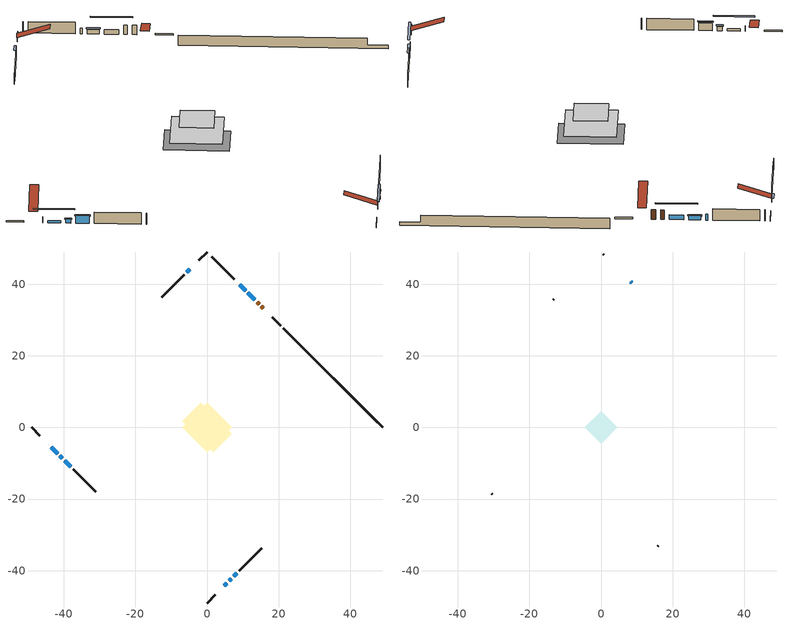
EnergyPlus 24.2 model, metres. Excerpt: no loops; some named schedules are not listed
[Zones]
conditioned space
 floor adiabatic (AdiabaticFloorConstruction): -6.94,0 0,6.94 6.94,0 0,-6.94 z1.4
 floor foundation (Slab1 construction): -6.95,1.78 -1.78,6.95 6.95,-1.78 1.78,-6.95 z-0.83
 wall outside (RimJoist1 construction): 0,-49.05 2.36,-46.69 / -49.05,0 -46.69,-2.36 / 0,49.05 -2.36,46.69 / 20.59,28.46 18.23,30.82 z1.4:1.7
 wall outside (AdiabaticWallConstruction 1): 15.76,33.3 15.19,33.86 / 14.54,34.52 14.06,35 z1.4:3.43
 wall outside (AdiabaticWallConstruction): -44.22,-4.84 -44.2,-4.85 z1.4:2.62; 13.4,35.65 11.46,37.59 z1.4:2.37; 4.84,-44.22 5.56,-43.5 z1.4:2.01; -43.55,-5.51 -41.78,-7.27 z1.4:1.86; 10.8,38.25 9.22,39.83 z1.4:2.29; -4.84,44.22 -5.68,43.37 z1.4:2.26; 6.21,-42.84 6.82,-42.23 z1.4:2.32; 7.48,-41.57 8.34,-40.71 z1.4:2.47; -41.13,-7.92 -40.48,-8.57 z1.4:2.24; -39.83,-9.23 -38.05,-11.01 z1.4:3.03
 wall outside (Wall1 construction): 9,-40.06 15.24,-33.81 / -37.39,-11.66 -31.15,-17.91 / -6.34,42.71 -12.58,36.47 / 7.63,41.42 1.39,47.67 z1.4:3.84
 wall foundation (FoundationWall1 construction): 21.25,27.8,-0.83 21.25,27.8,1.4 46.27,2.78,1.4 46.27,2.78,-0.07 49.05,0,-0.07 49.05,0,-0.83
 window (WindowConstruction 6): -44.22,-4.84 -44.2,-4.85 z1.4:2.62
 window (WindowConstruction 7): 13.4,35.65 11.46,37.59 z1.4:2.37
 window (WindowConstruction 8): 4.84,-44.22 5.55,-43.5 z1.4:2.01
 window (WindowConstruction 9): -43.55,-5.51 -41.79,-7.27 z1.4:1.86
 window (WindowConstruction): 10.8,38.25 9.22,39.83 z1.4:2.29
 window (WindowConstruction 1): -4.84,44.22 -5.68,43.37 z1.4:2.26
 window (WindowConstruction 2): 6.21,-42.84 6.82,-42.23 z1.4:2.31
 window (WindowConstruction 3): 7.48,-41.57 8.34,-40.71 z1.4:2.47
 window (WindowConstruction 4): -41.13,-7.92 -40.48,-8.57 z1.4:2.24
 window (WindowConstruction 5): -39.82,-9.23 -38.05,-11.01 z1.4:3.02
 door (Door): 15.76,33.3 15.19,33.86 z1.4:3.43
 door (Door 1): 14.53,34.52 14.06,35 z1.4:3.43
 ceiling adiabatic (AdiabaticFloorConstruction): 0,-6.94 6.94,0 0,6.94 -6.94,0 z1.4
attic - vented
 floor to conditioned space (Floor1 construction Reversed): -4.51,0 0,4.51 4.51,0 0,-4.51 z3.84
 wall outside (AdiabaticWallConstruction): 8.56,40.49 8.29,40.77 z1.4:2.62
 wall outside (Wall2 construction): 15.9,-33.15 15.97,-33.08 / -30.49,-18.56 -30.42,-18.64 / -13.24,35.81 -13.31,35.74 / 0.73,48.32 0.66,48.4 z1.4:3.84
 window (WindowConstruction 10): 8.56,40.49 8.29,40.76 z1.4:2.62
 roof outside (Roof1 construction): 4.18,-44.87,3.84 -0.21,-40.48,5.91 -1.37,-41.64,5.91 3.02,-46.03,3.84; -44.87,-4.18,3.84 -40.48,0.21,5.91 -41.64,1.37,5.91 -46.03,-3.02,3.84; -4.18,44.87,3.84 0.21,40.48,5.91 1.37,41.64,5.91 -3.02,46.03,3.84; 16.41,32.64,3.84 12.02,28.25,5.91 13.18,27.09,5.91 17.57,31.48,3.84
shading: 9.59,39.46 15.27,33.79 15.56,34.08 9.88,39.75 z5.01; 7.42,-41.63 2.97,-46.08 3.26,-46.37 7.71,-41.92 z4.65; -39.92,-9.13 -45.41,-3.64 -45.7,-3.93 -40.21,-9.42 z4.5; 9.08,39.97 10.94,38.11 11.24,38.4 9.37,40.27 z2.49; -5.82,43.23 -4.69,44.36 -4.99,44.65 -6.11,43.52 z2.46; 6.96,-42.09 6.07,-42.98 6.36,-43.27 7.25,-42.38 z2.52; 8.48,-40.57 7.34,-41.72 7.63,-42.01 8.77,-40.86 z2.67; -40.34,-8.71 -41.27,-7.78 -41.56,-8.07 -40.63,-9 z2.44; -37.9,-11.15 -39.97,-9.09 -40.26,-9.38 -38.2,-11.44 z3.23
[Building]
Building 1: Terrain=Suburbs
[Site:Location]
Erieau AUT_ON: Latitude {deg}=42.25; Longitude {deg}=-81.9; Time Zone {hr}=-5; Elevation {m}=178; Keep Site Location Information=Yes
[Site:GroundTemperature:Shallow]
5.2292, 3.30147, 3.1471, 4.0619, 7.73432, 11.3896, 14.5586, 16.5661, 16.7366, 15.1039, 12.0157, 8.47254
[Site:WaterMainsTemperature]
Calculation Method=Schedule; Temperature Schedule=mains temperature schedule
[Material] Roughness=Rough; Thermal Absorptance=0.9
Name | Thickness {m} | Conductivity {W/m-K} | Density {kg/m3} | Specific Heat {J/kg-K} | Solar Absorptance | Visible Absorptance
asphalt or fiberglass shingles | 0.00635 | 0.162714 | 1121.4 | 1465.45 | 0.4 | 0.4
ceiling loosefill ins | 0.254 | 0.0480833 | 16.02 | 1046.75 | 0.7 | 0.7
ceiling stud and cavity | 0.1397 | 0.228636 | 65.682 | 1177.47 | 0.7 | 0.7
concrete 4.0 in. | 0.1016 | 1.803125 | 2242.8 | 837.4 | 0.7 | 0.7
concrete 8.0 in. | 0.2032 | 1.803125 | 2242.8 | 837.4 | 0.7 | 0.7
door material | 0.04445 | 0.327969 | 512.64 | 1214.23 | 0.7 | 0.7
exterior vertical ins | 0.0117093 | 0.029427 | 32.04 | 1214.23 | 0.7 | 0.7
floor covering | 0.0127 | 0.0433444 | 54.468 | 1339.84 | 0.6 | 0.6
floor rigid ins; wall rigid ins | 0.512978 | 0.029427 | 32.04 | 1214.23 | 0.7 | 0.7
floor stud and cavity | 0.1397 | 1.75129 | 37.0049 | 1207.88 | 0.7 | 0.7
furniture material conditioned space 1 | 0.1524 | 0.115458 | 640.8 | 1214.23 | 0.6 | 0.6
gypsum board | 0.0127 | 0.160291 | 801 | 837.4 | 0.6 | 0.6
gypsum board 1 | 0.0127 | 0.160291 | 801 | 837.4 | 0.7 | 0.7
osb sheathing 0.5 in. | 0.0127 | 0.115458 | 512.64 | 1214.23 | 0.7 | 0.7
osb sheathing 0.75 in. | 0.01905 | 0.115458 | 512.64 | 1214.23 | 0.7 | 0.7
osb sheathing 2.0 in. | 0.0508 | 0.115458 | 512.64 | 1214.23 | 0.7 | 0.7
rim joist rigid ins | 0.051816 | 0.029427 | 32.04 | 1214.23 | 0.7 | 0.7
rim joist stud and cavity | 0.0508 | 0.0344445 | 125.044 | 1163.47 | 0.6 | 0.6
wall stud and cavity | 0.1397 | 0.0803833 | 139.0536 | 1170.24 | 0.7 | 0.7
wall stud and cavity 1 | 0.0889 | 6.1454 | 50.32683 | 1063.81 | 0.6 | 0.6
wall stud and cavity 2 | 0.0889 | 0.380278 | 52.3479 | 1209.89 | 0.7 | 0.7
wall stud and cavity 3 | 0.0889 | 0.391764 | 83.0341 | 1211.67 | 0.7 | 0.7
wood siding | 0.0254 | 0.102417 | 544.68 | 1172.36 | 0.4 | 0.4
wood siding 1 | 0.00254 | 0.102417 | 544.68 | 1172.36 | 0.4 | 0.4
wood siding 2; wood siding 3; wood siding 4 | 0.0254 | 0.102417 | 544.68 | 1172.36 | 0.7 | 0.7
[WindowMaterial:SimpleGlazingSystem]
Name | U-Factor {W/m2-K} | Solar Heat Gain Coefficient
WindowMaterial | 2.398955 | 0.49
WindowMaterial 1 | 2.364887 | 0.53
WindowMaterial 10 | 2.72771 | 0.55
WindowMaterial 2 | 2.37965 | 0.51
WindowMaterial 3 | 2.350692 | 0.55
WindowMaterial 4 | 2.28994 | 0.47
WindowMaterial 5 | 2.11676 | 0.62
WindowMaterial 6 | 2.54829 | 0.19
WindowMaterial 7 | 2.29051 | 0.62
WindowMaterial 8 | 2.43189 | 0.44
WindowMaterial 9 | 2.29164 | 0.46
[Construction]
AdiabaticFloorConstruction: floor stud and cavity, floor rigid ins, osb sheathing 0.75 in., floor covering
AdiabaticWallConstruction: wood siding 3, wall rigid ins, wall stud and cavity 2, gypsum board
AdiabaticWallConstruction 1: wood siding 4, wall rigid ins, wall stud and cavity 2, gypsum board
Door; Door 1: door material
Floor1 construction Reversed: gypsum board, ceiling stud and cavity, ceiling loosefill ins
FoundationWall1 construction: concrete 8.0 in., gypsum board 1
furniture construction conditioned space 1: furniture material conditioned space 1
PartitionWallConstruction: gypsum board, wall stud and cavity 3, gypsum board
RimJoist1 construction: wood siding 2, rim joist rigid ins, osb sheathing 2.0 in., rim joist stud and cavity
Roof1 construction: asphalt or fiberglass shingles
Slab1 construction: concrete 4.0 in.
Wall1 construction: wood siding, osb sheathing 0.5 in., wall stud and cavity, gypsum board
Wall2 construction: wood siding 1, wall stud and cavity 1
WindowConstruction: WindowMaterial
WindowConstruction 1: WindowMaterial 1
WindowConstruction 10: WindowMaterial 10
WindowConstruction 2: WindowMaterial 2
WindowConstruction 3: WindowMaterial 3
WindowConstruction 4: WindowMaterial 4
WindowConstruction 5: WindowMaterial 5
WindowConstruction 6: WindowMaterial 6
WindowConstruction 7: WindowMaterial 7
WindowConstruction 8: WindowMaterial 8
WindowConstruction 9: WindowMaterial 9
[Zone] Multiplier=1; Part of Total Floor Area=Yes
Name | Volume {m3}
attic - vented | 13.6798
conditioned space | 452.7
[Space]
Name | Zone | Volume {m3}
attic - vented 1 | attic - vented | 13.6798
conditioned space 1 | conditioned space | 452.7
[ZoneInfiltration:EffectiveLeakageArea]
infil attic - vented 1: Zone or Space=attic - vented 1; Schedule=Always On Discrete; Effective Air Leakage Area {cm2}=1953.12; Stack Coefficient=0.000313685; Wind Coefficient=1.19665e-05
[ZoneMixing]
whole house fan mix: Zone or Space=attic - vented; Schedule=Always On Continuous; Design Flow Rate Calculation Method=Flow/Zone; Design Flow Rate {m3/s}=0; Source Zone or Space=conditioned space
[SurfaceProperty:ExposedFoundationPerimeter]
Slab1: Exposed Perimeter Calculation Method=TotalExposedPerimeter; Total Exposed Perimeter {m}=39.319
[InternalMass] Zone or ZoneList=conditioned space; Space or SpaceList=conditioned space 1
Name | Construction | Surface Area {m2}
furniture mass conditioned space 1 | furniture construction conditioned space 1 | 74.68
partition wall mass | PartitionWallConstruction | 186.7
[Lights]
interior lighting: Zone or ZoneList or Space or SpaceList=conditioned space 1; Schedule=interior lighting schedule; Design Level Calculation Method=LightingLevel; Lighting Level {W}=343.2; Return Air Fraction=0; Fraction Radiant=0.6; Fraction Visible=0.2; Fraction Replaceable=1
[People]
occupants: Zone or ZoneList or Space or SpaceList=conditioned space 1; Number of People Schedule=occupants schedule; Number of People Calculation Method=People; Number of People=3; Fraction Radiant=0.314171; Sensible Heat Fraction=0.56303; Activity Level Schedule=occupants activity schedule; Carbon Dioxide Generation Rate {m3/s-W}=0; Enable ASHRAE 55 Comfort Warnings=No; Mean Radiant Temperature Calculation Type=EnclosureAveraged
[ElectricEquipment] Zone or ZoneList or Space or SpaceList=conditioned space 1; Design Level Calculation Method=EquipmentLevel
Name | Schedule | Design Level {W} | Fraction Latent | Fraction Radiant | Fraction Lost
clothes dryer | clothes dryer schedule | 140.772 | 0.015 | 0.081 | 0.85
clothes washer | clothes washer schedule | 32.1985 | 0.03 | 0.162 | 0.7
cooking range | cooking range schedule | 215.147 | 0.08 | 0.432 | 0.2
dishwasher | dishwasher schedule | 66.8632 | 0.3 | 0.18 | 0.4
fridge | fridge schedule | 72.9452 | 0 | 0.6 | 0
mech vent bath fan 0 | mech vent bath fan 0 schedule | 50.2 | 0 | 0 | 1
mech vent bath fan 1 | mech vent bath fan 1 schedule | 50.2 | 0 | 0 | 1
mech vent house fan | mech vent house fan schedule | 0 | 0 | 0 | 1
mech vent house fan cfis | mech vent house fan cfis schedule | 0 | 0 | 0 | 0
mech vent range fan 0 | mech vent range fan 0 schedule | 57 | 0 | 0 | 1
misc plug loads | misc plug loads schedule | 494.7 | 0.045 | 0.513 | 0.1
whole house fan | Always On Discrete | 0 | 0 | 0 | 1
[OtherEquipment] Zone or ZoneList or Space or SpaceList=conditioned space 1; Design Level Calculation Method=EquipmentLevel
Name | Fuel Type | Schedule | Design Level {W} | Fraction Latent | Fraction Radiant | Fraction Lost
clothes dryer 1 | Electricity | clothes dryer schedule | 0 | 0.015 | 0.081 | 0.85
cooking range 1 | Electricity | cooking range schedule | 0 | 0.08 | 0.432 | 0.2
general water use latent | None | general water use schedule | 62.594 | 1 | 0 | 0
general water use sensible | None | general water use schedule | -61.6891 | 0 | 0.6 | 0
mech vent house fan latent load | None | Always On Discrete | 0 | 1 | 0 | 0
mech vent house fan sensible load | None | Always On Discrete | 0 | 0 | 0 | 0
water heater energy adjustment1 | NaturalGas | Always On Discrete | 0.01 | 0 | 0 | 1
[ZoneInfiltration:DesignFlowRate] Zone or ZoneList or Space or SpaceList=conditioned space 1; Schedule=Always On Discrete; Design Flow Rate Calculation Method=Flow/Zone; Design Flow Rate {m3/s}=0
infil flow; natural vent flow; whole house fan flow
[Foundation:Kiva]
Foundation Kiva 1: Initial Indoor Air Temperature {C}=18; Wall Height Above Grade {m}=1.40001; Wall Depth Below Slab {m}=0.2032; Custom Block Material Name 1=exterior vertical ins; Custom Block Depth 1 {m}=2.23001; Custom Block X Position 1 {m}=0.2159; Custom Block Z Position 1 {m}=0
[Foundation:Kiva:Settings]
Soil Conductivity {W/m-K}=0.849921; Soil Density {kg/m3}=1842.3; Soil Specific Heat {J/kg-K}=418.7; Ground Solar Absorptivity=0.9; Ground Thermal Absorptivity=0.9; Ground Surface Roughness {m}=0.03; Far-Field Width {m}=40; Deep-Ground Boundary Condition=ZeroFlux; Deep-Ground Depth {m}=40; Minimum Cell Dimension {m}=0.2; Maximum Cell Growth Coefficient=3; Simulation Timestep=Timestep
[Exterior:Lights]
exterior lighting: Schedule=exterior lighting schedule; Design Level {W}=75.6
[Schedule:Constant]
Name | Hourly Value
Always On Continuous; mech vent house fan schedule; mech vent house fan cfis schedule; Always On Discrete | 1
occupants activity schedule | 117.228
fridge schedule | 0
[Schedule:Week:Daily]
interior lighting schedule Week Rule - Jan1-Jan27: interior lighting schedule day, interior lighting schedule day, interior lighting schedule day, interior lighting schedule day, interior lighting schedule day, interior lighting schedule day, interior lighting schedule day, interior lighting schedule default day, interior lighting schedule default day, interior lighting schedule default day, interior lighting schedule default day, interior lighting schedule default day
interior lighting schedule Week Rule - Jan28-Feb3: interior lighting schedule day, interior lighting schedule day, interior lighting schedule day, interior lighting schedule day, interior lighting schedule day 1, interior lighting schedule day 1, interior lighting schedule day 1, interior lighting schedule default day, interior lighting schedule default day, interior lighting schedule default day, interior lighting schedule default day, interior lighting schedule default day
interior lighting schedule Week Rule - Feb4-Feb24: interior lighting schedule day 1, interior lighting schedule day 1, interior lighting schedule day 1, interior lighting schedule day 1, interior lighting schedule day 1, interior lighting schedule day 1, interior lighting schedule day 1, interior lighting schedule default day, interior lighting schedule default day, interior lighting schedule default day, interior lighting schedule default day, interior lighting schedule default day
interior lighting schedule Week Rule - Feb25-Mar3: interior lighting schedule day 1, interior lighting schedule day 1, interior lighting schedule day 1, interior lighting schedule day 1, interior lighting schedule day 2, interior lighting schedule day 2, interior lighting schedule day 2, interior lighting schedule default day, interior lighting schedule default day, interior lighting schedule default day, interior lighting schedule default day, interior lighting schedule default day
interior lighting schedule Week Rule - Mar4-Mar31: interior lighting schedule day 2, interior lighting schedule day 2, interior lighting schedule day 2, interior lighting schedule day 2, interior lighting schedule day 2, interior lighting schedule day 2, interior lighting schedule day 2, interior lighting schedule default day, interior lighting schedule default day, interior lighting schedule default day, interior lighting schedule default day, interior lighting schedule default day
interior lighting schedule Week Rule - Apr1-Apr28: interior lighting schedule day 3, interior lighting schedule day 3, interior lighting schedule day 3, interior lighting schedule day 3, interior lighting schedule day 3, interior lighting schedule day 3, interior lighting schedule day 3, interior lighting schedule default day, interior lighting schedule default day, interior lighting schedule default day, interior lighting schedule default day, interior lighting schedule default day
interior lighting schedule Week Rule - Apr29-May5: interior lighting schedule day 3, interior lighting schedule day 3, interior lighting schedule day 4, interior lighting schedule day 4, interior lighting schedule day 4, interior lighting schedule day 4, interior lighting schedule day 4, interior lighting schedule default day, interior lighting schedule default day, interior lighting schedule default day, interior lighting schedule default day, interior lighting schedule default day
interior lighting schedule Week Rule - May6-May26: interior lighting schedule day 4, interior lighting schedule day 4, interior lighting schedule day 4, interior lighting schedule day 4, interior lighting schedule day 4, interior lighting schedule day 4, interior lighting schedule day 4, interior lighting schedule default day, interior lighting schedule default day, interior lighting schedule default day, interior lighting schedule default day, interior lighting schedule default day
interior lighting schedule Week Rule - May27-Jun2: interior lighting schedule day 4, interior lighting schedule day 4, interior lighting schedule day 4, interior lighting schedule day 4, interior lighting schedule day 4, interior lighting schedule day 5, interior lighting schedule day 5, interior lighting schedule default day, interior lighting schedule default day, interior lighting schedule default day, interior lighting schedule default day, interior lighting schedule default day
interior lighting schedule Week Rule - Jun3-Jun30: interior lighting schedule day 5, interior lighting schedule day 5, interior lighting schedule day 5, interior lighting schedule day 5, interior lighting schedule day 5, interior lighting schedule day 5, interior lighting schedule day 5, interior lighting schedule default day, interior lighting schedule default day, interior lighting schedule default day, interior lighting schedule default day, interior lighting schedule default day
interior lighting schedule Week Rule - Jul1-Jul28: interior lighting schedule day 6, interior lighting schedule day 6, interior lighting schedule day 6, interior lighting schedule day 6, interior lighting schedule day 6, interior lighting schedule day 6, interior lighting schedule day 6, interior lighting schedule default day, interior lighting schedule default day, interior lighting schedule default day, interior lighting schedule default day, interior lighting schedule default day
interior lighting schedule Week Rule - Jul29-Aug4: interior lighting schedule day 6, interior lighting schedule day 6, interior lighting schedule day 6, interior lighting schedule day 7, interior lighting schedule day 7, interior lighting schedule day 7, interior lighting schedule day 7, interior lighting schedule default day, interior lighting schedule default day, interior lighting schedule default day, interior lighting schedule default day, interior lighting schedule default day
interior lighting schedule Week Rule - Aug5-Aug25: interior lighting schedule day 7, interior lighting schedule day 7, interior lighting schedule day 7, interior lighting schedule day 7, interior lighting schedule day 7, interior lighting schedule day 7, interior lighting schedule day 7, interior lighting schedule default day, interior lighting schedule default day, interior lighting schedule default day, interior lighting schedule default day, interior lighting schedule default day
interior lighting schedule Week Rule - Aug26-Sep1: interior lighting schedule day 7, interior lighting schedule day 7, interior lighting schedule day 7, interior lighting schedule day 7, interior lighting schedule day 7, interior lighting schedule day 7, interior lighting schedule day 8, interior lighting schedule default day, interior lighting schedule default day, interior lighting schedule default day, interior lighting schedule default day, interior lighting schedule default day
interior lighting schedule Week Rule - Sep2-Sep29: interior lighting schedule day 8, interior lighting schedule day 8, interior lighting schedule day 8, interior lighting schedule day 8, interior lighting schedule day 8, interior lighting schedule day 8, interior lighting schedule day 8, interior lighting schedule default day, interior lighting schedule default day, interior lighting schedule default day, interior lighting schedule default day, interior lighting schedule default day
interior lighting schedule Week Rule - Sep30-Oct6: interior lighting schedule day 8, interior lighting schedule day 9, interior lighting schedule day 9, interior lighting schedule day 9, interior lighting schedule day 9, interior lighting schedule day 9, interior lighting schedule day 9, interior lighting schedule default day, interior lighting schedule default day, interior lighting schedule default day, interior lighting schedule default day, interior lighting schedule default day
interior lighting schedule Week Rule - Oct7-Oct27: interior lighting schedule day 9, interior lighting schedule day 9, interior lighting schedule day 9, interior lighting schedule day 9, interior lighting schedule day 9, interior lighting schedule day 9, interior lighting schedule day 9, interior lighting schedule default day, interior lighting schedule default day, interior lighting schedule default day, interior lighting schedule default day, interior lighting schedule default day
interior lighting schedule Week Rule - Oct28-Nov3: interior lighting schedule day 9, interior lighting schedule day 9, interior lighting schedule day 9, interior lighting schedule day 9, interior lighting schedule day 10, interior lighting schedule day 10, interior lighting schedule day 10, interior lighting schedule default day, interior lighting schedule default day, interior lighting schedule default day, interior lighting schedule default day, interior lighting schedule default day
interior lighting schedule Week Rule - Nov4-Nov24: interior lighting schedule day 10, interior lighting schedule day 10, interior lighting schedule day 10, interior lighting schedule day 10, interior lighting schedule day 10, interior lighting schedule day 10, interior lighting schedule day 10, interior lighting schedule default day, interior lighting schedule default day, interior lighting schedule default day, interior lighting schedule default day, interior lighting schedule default day
interior lighting schedule Week Rule - Nov25-Dec1: interior lighting schedule day 10, interior lighting schedule day 10, interior lighting schedule day 10, interior lighting schedule day 10, interior lighting schedule day 10, interior lighting schedule day 10, interior lighting schedule day 11, interior lighting schedule default day, interior lighting schedule default day, interior lighting schedule default day, interior lighting schedule default day, interior lighting schedule default day
interior lighting schedule Week Rule - Dec2-Dec31: interior lighting schedule day 11, interior lighting schedule day 11, interior lighting schedule day 11, interior lighting schedule day 11, interior lighting schedule day 11, interior lighting schedule day 11, interior lighting schedule day 11, interior lighting schedule default day, interior lighting schedule default day, interior lighting schedule default day, interior lighting schedule default day, interior lighting schedule default day
occupants schedule Week Rule - Jan1-Dec31: occupants schedule day, occupants schedule day, occupants schedule day, occupants schedule day, occupants schedule day, occupants schedule day, occupants schedule day, occupants schedule default day, occupants schedule default day, occupants schedule default day, occupants schedule default day, occupants schedule default day
clothes dryer schedule Week Rule - Jan1-Dec31: clothes dryer schedule day, clothes dryer schedule day, clothes dryer schedule day, clothes dryer schedule day, clothes dryer schedule day, clothes dryer schedule day, clothes dryer schedule day, clothes dryer schedule default day, clothes dryer schedule default day, clothes dryer schedule default day, clothes dryer schedule default day, clothes dryer schedule default day
clothes washer schedule Week Rule - Jan1-Dec31: clothes washer schedule day, clothes washer schedule day, clothes washer schedule day, clothes washer schedule day, clothes washer schedule day, clothes washer schedule day, clothes washer schedule day, clothes washer schedule default day, clothes washer schedule default day, clothes washer schedule default day, clothes washer schedule default day, clothes washer schedule default day
cooking range schedule Week Rule - Jan1-Dec31: cooking range schedule day, cooking range schedule day, cooking range schedule day, cooking range schedule day, cooking range schedule day, cooking range schedule day, cooking range schedule day, cooking range schedule default day, cooking range schedule default day, cooking range schedule default day, cooking range schedule default day, cooking range schedule default day
dishwasher schedule Week Rule - Jan1-Dec31: dishwasher schedule day, dishwasher schedule day, dishwasher schedule day, dishwasher schedule day, dishwasher schedule day, dishwasher schedule day, dishwasher schedule day, dishwasher schedule default day, dishwasher schedule default day, dishwasher schedule default day, dishwasher schedule default day, dishwasher schedule default day
mech vent bath fan 0 schedule Week Rule - Jan1-Dec31: mech vent bath fan 0 schedule day, mech vent bath fan 0 schedule day, mech vent bath fan 0 schedule day, mech vent bath fan 0 schedule day, mech vent bath fan 0 schedule day, mech vent bath fan 0 schedule day, mech vent bath fan 0 schedule day, mech vent bath fan 0 schedule default day, mech vent bath fan 0 schedule default day, mech vent bath fan 0 schedule default day, mech vent bath fan 0 schedule default day, mech vent bath fan 0 schedule default day
mech vent bath fan 1 schedule Week Rule - Jan1-Dec31: mech vent bath fan 1 schedule day, mech vent bath fan 1 schedule day, mech vent bath fan 1 schedule day, mech vent bath fan 1 schedule day, mech vent bath fan 1 schedule day, mech vent bath fan 1 schedule day, mech vent bath fan 1 schedule day, mech vent bath fan 1 schedule default day, mech vent bath fan 1 schedule default day, mech vent bath fan 1 schedule default day, mech vent bath fan 1 schedule default day, mech vent bath fan 1 schedule default day
mech vent range fan 0 schedule Week Rule - Jan1-Dec31: mech vent range fan 0 schedule day, mech vent range fan 0 schedule day, mech vent range fan 0 schedule day, mech vent range fan 0 schedule day, mech vent range fan 0 schedule day, mech vent range fan 0 schedule day, mech vent range fan 0 schedule day, mech vent range fan 0 schedule default day, mech vent range fan 0 schedule default day, mech vent range fan 0 schedule default day, mech vent range fan 0 schedule default day, mech vent range fan 0 schedule default day
misc plug loads schedule Week Rule - Jan1-Dec31: misc plug loads schedule day, misc plug loads schedule day, misc plug loads schedule day, misc plug loads schedule day, misc plug loads schedule day, misc plug loads schedule day, misc plug loads schedule day, misc plug loads schedule default day, misc plug loads schedule default day, misc plug loads schedule default day, misc plug loads schedule default day, misc plug loads schedule default day
general water use schedule Week Rule - Jan1-Dec31: general water use schedule day, general water use schedule day, general water use schedule day, general water use schedule day, general water use schedule day, general water use schedule day, general water use schedule day, general water use schedule default day, general water use schedule default day, general water use schedule default day, general water use schedule default day, general water use schedule default day
exterior lighting schedule Week Rule - Jan1-Jan27: exterior lighting schedule day, exterior lighting schedule day, exterior lighting schedule day, exterior lighting schedule day, exterior lighting schedule day, exterior lighting schedule day, exterior lighting schedule day, exterior lighting schedule default day, exterior lighting schedule default day, exterior lighting schedule default day, exterior lighting schedule default day, exterior lighting schedule default day
exterior lighting schedule Week Rule - Jan28-Feb3: exterior lighting schedule day, exterior lighting schedule day, exterior lighting schedule day, exterior lighting schedule day, exterior lighting schedule day 1, exterior lighting schedule day 1, exterior lighting schedule day 1, exterior lighting schedule default day, exterior lighting schedule default day, exterior lighting schedule default day, exterior lighting schedule default day, exterior lighting schedule default day
exterior lighting schedule Week Rule - Feb4-Feb24: exterior lighting schedule day 1, exterior lighting schedule day 1, exterior lighting schedule day 1, exterior lighting schedule day 1, exterior lighting schedule day 1, exterior lighting schedule day 1, exterior lighting schedule day 1, exterior lighting schedule default day, exterior lighting schedule default day, exterior lighting schedule default day, exterior lighting schedule default day, exterior lighting schedule default day
exterior lighting schedule Week Rule - Feb25-Mar3: exterior lighting schedule day 1, exterior lighting schedule day 1, exterior lighting schedule day 1, exterior lighting schedule day 1, exterior lighting schedule day 2, exterior lighting schedule day 2, exterior lighting schedule day 2, exterior lighting schedule default day, exterior lighting schedule default day, exterior lighting schedule default day, exterior lighting schedule default day, exterior lighting schedule default day
exterior lighting schedule Week Rule - Mar4-Mar31: exterior lighting schedule day 2, exterior lighting schedule day 2, exterior lighting schedule day 2, exterior lighting schedule day 2, exterior lighting schedule day 2, exterior lighting schedule day 2, exterior lighting schedule day 2, exterior lighting schedule default day, exterior lighting schedule default day, exterior lighting schedule default day, exterior lighting schedule default day, exterior lighting schedule default day
exterior lighting schedule Week Rule - Apr1-Apr28: exterior lighting schedule day 3, exterior lighting schedule day 3, exterior lighting schedule day 3, exterior lighting schedule day 3, exterior lighting schedule day 3, exterior lighting schedule day 3, exterior lighting schedule day 3, exterior lighting schedule default day, exterior lighting schedule default day, exterior lighting schedule default day, exterior lighting schedule default day, exterior lighting schedule default day
exterior lighting schedule Week Rule - Apr29-May5: exterior lighting schedule day 3, exterior lighting schedule day 3, exterior lighting schedule day 4, exterior lighting schedule day 4, exterior lighting schedule day 4, exterior lighting schedule day 4, exterior lighting schedule day 4, exterior lighting schedule default day, exterior lighting schedule default day, exterior lighting schedule default day, exterior lighting schedule default day, exterior lighting schedule default day
exterior lighting schedule Week Rule - May6-May26: exterior lighting schedule day 4, exterior lighting schedule day 4, exterior lighting schedule day 4, exterior lighting schedule day 4, exterior lighting schedule day 4, exterior lighting schedule day 4, exterior lighting schedule day 4, exterior lighting schedule default day, exterior lighting schedule default day, exterior lighting schedule default day, exterior lighting schedule default day, exterior lighting schedule default day
exterior lighting schedule Week Rule - May27-Jun2: exterior lighting schedule day 4, exterior lighting schedule day 4, exterior lighting schedule day 4, exterior lighting schedule day 4, exterior lighting schedule day 4, exterior lighting schedule day 5, exterior lighting schedule day 5, exterior lighting schedule default day, exterior lighting schedule default day, exterior lighting schedule default day, exterior lighting schedule default day, exterior lighting schedule default day
exterior lighting schedule Week Rule - Jun3-Jun30: exterior lighting schedule day 5, exterior lighting schedule day 5, exterior lighting schedule day 5, exterior lighting schedule day 5, exterior lighting schedule day 5, exterior lighting schedule day 5, exterior lighting schedule day 5, exterior lighting schedule default day, exterior lighting schedule default day, exterior lighting schedule default day, exterior lighting schedule default day, exterior lighting schedule default day
exterior lighting schedule Week Rule - Jul1-Jul28: exterior lighting schedule day 6, exterior lighting schedule day 6, exterior lighting schedule day 6, exterior lighting schedule day 6, exterior lighting schedule day 6, exterior lighting schedule day 6, exterior lighting schedule day 6, exterior lighting schedule default day, exterior lighting schedule default day, exterior lighting schedule default day, exterior lighting schedule default day, exterior lighting schedule default day
exterior lighting schedule Week Rule - Jul29-Aug4: exterior lighting schedule day 6, exterior lighting schedule day 6, exterior lighting schedule day 6, exterior lighting schedule day 7, exterior lighting schedule day 7, exterior lighting schedule day 7, exterior lighting schedule day 7, exterior lighting schedule default day, exterior lighting schedule default day, exterior lighting schedule default day, exterior lighting schedule default day, exterior lighting schedule default day
exterior lighting schedule Week Rule - Aug5-Aug25: exterior lighting schedule day 7, exterior lighting schedule day 7, exterior lighting schedule day 7, exterior lighting schedule day 7, exterior lighting schedule day 7, exterior lighting schedule day 7, exterior lighting schedule day 7, exterior lighting schedule default day, exterior lighting schedule default day, exterior lighting schedule default day, exterior lighting schedule default day, exterior lighting schedule default day
exterior lighting schedule Week Rule - Aug26-Sep1: exterior lighting schedule day 7, exterior lighting schedule day 7, exterior lighting schedule day 7, exterior lighting schedule day 7, exterior lighting schedule day 7, exterior lighting schedule day 7, exterior lighting schedule day 8, exterior lighting schedule default day, exterior lighting schedule default day, exterior lighting schedule default day, exterior lighting schedule default day, exterior lighting schedule default day
exterior lighting schedule Week Rule - Sep2-Sep29: exterior lighting schedule day 8, exterior lighting schedule day 8, exterior lighting schedule day 8, exterior lighting schedule day 8, exterior lighting schedule day 8, exterior lighting schedule day 8, exterior lighting schedule day 8, exterior lighting schedule default day, exterior lighting schedule default day, exterior lighting schedule default day, exterior lighting schedule default day, exterior lighting schedule default day
exterior lighting schedule Week Rule - Sep30-Oct6: exterior lighting schedule day 8, exterior lighting schedule day 9, exterior lighting schedule day 9, exterior lighting schedule day 9, exterior lighting schedule day 9, exterior lighting schedule day 9, exterior lighting schedule day 9, exterior lighting schedule default day, exterior lighting schedule default day, exterior lighting schedule default day, exterior lighting schedule default day, exterior lighting schedule default day
exterior lighting schedule Week Rule - Oct7-Oct27: exterior lighting schedule day 9, exterior lighting schedule day 9, exterior lighting schedule day 9, exterior lighting schedule day 9, exterior lighting schedule day 9, exterior lighting schedule day 9, exterior lighting schedule day 9, exterior lighting schedule default day, exterior lighting schedule default day, exterior lighting schedule default day, exterior lighting schedule default day, exterior lighting schedule default day
exterior lighting schedule Week Rule - Oct28-Nov3: exterior lighting schedule day 9, exterior lighting schedule day 9, exterior lighting schedule day 9, exterior lighting schedule day 9, exterior lighting schedule day 10, exterior lighting schedule day 10, exterior lighting schedule day 10, exterior lighting schedule default day, exterior lighting schedule default day, exterior lighting schedule default day, exterior lighting schedule default day, exterior lighting schedule default day
[Schedule:Year]
interior lighting schedule: interior lighting schedule Week Rule - Jan1-Jan27, 1, 1, 1, 27, interior lighting schedule Week Rule - Jan28-Feb3, 1, 28, 2, 3, interior lighting schedule Week Rule - Feb4-Feb24, 2, 4, 2, 24, interior lighting schedule Week Rule - Feb25-Mar3, 2, 25, 3, 3, interior lighting schedule Week Rule - Mar4-Mar31, 3, 4, 3, 31, interior lighting schedule Week Rule - Apr1-Apr28, 4, 1, 4, 28, interior lighting schedule Week Rule - Apr29-May5, 4, 29, 5, 5, interior lighting schedule Week Rule - May6-May26, 5, 6, 5, 26, interior lighting schedule Week Rule - May27-Jun2, 5, 27, 6, 2, interior lighting schedule Week Rule - Jun3-Jun30, 6, 3, 6, 30, interior lighting schedule Week Rule - Jul1-Jul28, 7, 1, 7, 28, interior lighting schedule Week Rule - Jul29-Aug4, 7, 29, 8, 4, interior lighting schedule Week Rule - Aug5-Aug25, 8, 5, 8, 25, interior lighting schedule Week Rule - Aug26-Sep1, 8, 26, 9, 1, interior lighting schedule Week Rule - Sep2-Sep29, 9, 2, 9, 29, interior lighting schedule Week Rule - Sep30-Oct6, 9, 30, 10, 6, interior lighting schedule Week Rule - Oct7-Oct27, 10, 7, 10, 27, interior lighting schedule Week Rule - Oct28-Nov3, 10, 28, 11, 3, interior lighting schedule Week Rule - Nov4-Nov24, 11, 4, 11, 24, interior lighting schedule Week Rule - Nov25-Dec1, 11, 25, 12, 1, interior lighting schedule Week Rule - Dec2-Dec31, 12, 2, 12, 31
occupants schedule: occupants schedule Week Rule - Jan1-Dec31, 1, 1, 12, 31
clothes dryer schedule: clothes dryer schedule Week Rule - Jan1-Dec31, 1, 1, 12, 31
clothes washer schedule: clothes washer schedule Week Rule - Jan1-Dec31, 1, 1, 12, 31
cooking range schedule: cooking range schedule Week Rule - Jan1-Dec31, 1, 1, 12, 31
dishwasher schedule: dishwasher schedule Week Rule - Jan1-Dec31, 1, 1, 12, 31
mech vent bath fan 0 schedule: mech vent bath fan 0 schedule Week Rule - Jan1-Dec31, 1, 1, 12, 31
mech vent bath fan 1 schedule: mech vent bath fan 1 schedule Week Rule - Jan1-Dec31, 1, 1, 12, 31
mech vent range fan 0 schedule: mech vent range fan 0 schedule Week Rule - Jan1-Dec31, 1, 1, 12, 31
misc plug loads schedule: misc plug loads schedule Week Rule - Jan1-Dec31, 1, 1, 12, 31
general water use schedule: general water use schedule Week Rule - Jan1-Dec31, 1, 1, 12, 31
exterior lighting schedule: exterior lighting schedule Week Rule - Jan1-Jan27, 1, 1, 1, 27, exterior lighting schedule Week Rule - Jan28-Feb3, 1, 28, 2, 3, exterior lighting schedule Week Rule - Feb4-Feb24, 2, 4, 2, 24, exterior lighting schedule Week Rule - Feb25-Mar3, 2, 25, 3, 3, exterior lighting schedule Week Rule - Mar4-Mar31, 3, 4, 3, 31, exterior lighting schedule Week Rule - Apr1-Apr28, 4, 1, 4, 28, exterior lighting schedule Week Rule - Apr29-May5, 4, 29, 5, 5, exterior lighting schedule Week Rule - May6-May26, 5, 6, 5, 26, exterior lighting schedule Week Rule - May27-Jun2, 5, 27, 6, 2, exterior lighting schedule Week Rule - Jun3-Jun30, 6, 3, 6, 30, exterior lighting schedule Week Rule - Jul1-Jul28, 7, 1, 7, 28, exterior lighting schedule Week Rule - Jul29-Aug4, 7, 29, 8, 4, exterior lighting schedule Week Rule - Aug5-Aug25, 8, 5, 8, 25, exterior lighting schedule Week Rule - Aug26-Sep1, 8, 26, 9, 1, exterior lighting schedule Week Rule - Sep2-Sep29, 9, 2, 9, 29, exterior lighting schedule Week Rule - Sep30-Oct6, 9, 30, 10, 6, exterior lighting schedule Week Rule - Oct7-Oct27, 10, 7, 10, 27, exterior lighting schedule Week Rule - Oct28-Nov3, 10, 28, 11, 3, exterior lighting schedule Week Rule - Nov4-Nov24, 11, 4, 11, 24, exterior lighting schedule Week Rule - Nov25-Dec1, 11, 25, 12, 1, exterior lighting schedule Week Rule - Dec2-Dec31, 12, 2, 12, 31
[Schedule:Compact]
mains temperature schedule: Through: 01/01, For: AllDays, Until: 24:00, 8.89333, Through: 01/02, For: AllDays, Until: 24:00, 8.82722, Through: 01/03, For: AllDays, Until: 24:00, 8.76167, Through: 01/04, For: AllDays, Until: 24:00, 8.69778, Through: 01/05, For: AllDays, Until: 24:00, 8.635, Through: 01/06, For: AllDays, Until: 24:00, 8.57333, Through: 01/07, For: AllDays, Until: 24:00, 8.51333, Through: 01/08, For: AllDays, Until: 24:00, 8.455, Through: 01/09, For: AllDays, Until: 24:00, 8.39778, Through: 01/10, For: AllDays, Until: 24:00, 8.34167, Through: 01/11, For: AllDays, Until: 24:00, 8.28722, Through: 01/12, For: AllDays, Until: 24:00, 8.23444, Through: 01/13, For: AllDays, Until: 24:00, 8.18278, Through: 01/14, For: AllDays, Until: 24:00, 8.13222, Through: 01/15, For: AllDays, Until: 24:00, 8.08389, Through: 01/16, For: AllDays, Until: 24:00, 8.03667, Through: 01/17, For: AllDays, Until: 24:00, 7.99111, Through: 01/18, For: AllDays, Until: 24:00, 7.94667, Through: 01/19, For: AllDays, Until: 24:00, 7.90389, Through: 01/20, For: AllDays, Until: 24:00, 7.86278, Through: 01/21, For: AllDays, Until: 24:00, 7.82333, Through: 01/22, For: AllDays, Until: 24:00, 7.78556, Through: 01/23, For: AllDays, Until: 24:00, 7.74889, Through: 01/24, For: AllDays, Until: 24:00, 7.71444, Through: 01/25, For: AllDays, Until: 24:00, 7.68111, Through: 01/26, For: AllDays, Until: 24:00, 7.64944, Through: 01/27, For: AllDays, Until: 24:00, 7.61944, Through: 01/28, For: AllDays, Until: 24:00, 7.59111, Through: 01/29, For: AllDays, Until: 24:00, 7.56444, Through: 01/30, For: AllDays, Until: 24:00, 7.53944, Through: 01/31, For: AllDays, Until: 24:00, 7.51611, Through: 02/01, For: AllDays, Until: 24:00, 7.49444, Through: 02/02, For: AllDays, Until: 24:00, 7.47389, Through: 02/03, For: AllDays, Until: 24:00, 7.45556, Through: 02/04, For: AllDays, Until: 24:00, 7.43889, Through: 02/05, For: AllDays, Until: 24:00, 7.42389, Through: 02/06, For: AllDays, Until: 24:00, 7.41056, Through: 02/07, For: AllDays, Until: 24:00, 7.39889, Through: 02/08, For: AllDays, Until: 24:00, 7.38833, Through: 02/09, For: AllDays, Until: 24:00, 7.38, Through: 02/10, For: AllDays, Until: 24:00, 7.37389, Through: 02/11, For: AllDays, Until: 24:00, 7.36889, Through: 02/12, For: AllDays, Until: 24:00, 7.36556, Through: 02/13, For: AllDays, Until: 24:00, 7.36389, Through: 02/14, For: AllDays, Until: 24:00, 7.36389, Through: 02/15, For: AllDays, Until: 24:00, 7.36611, Through: 02/16, For: AllDays, Until: 24:00, 7.36944, Through: 02/17, For: AllDays, Until: 24:00, 7.375, Through: 02/18, For: AllDays, Until: 24:00, 7.38167, Through: 02/19, For: AllDays, Until: 24:00, 7.39056, Through: 02/20, For: AllDays, Until: 24:00, 7.40056, Through: 02/21, For: AllDays, Until: 24:00, 7.41278, Through: 02/22, For: AllDays, Until: 24:00, 7.42667, Through: 02/23, For: AllDays, Until: 24:00, 7.44222, Through: 02/24, For: AllDays, Until: 24:00, 7.45889, Through: 02/25, For: AllDays, Until: 24:00, 7.47778, Through: 02/26, For: AllDays, Until: 24:00, 7.49833, Through: 02/27, For: AllDays, Until: 24:00, 7.52056, Through: 02/28, For: AllDays, Until: 24:00, 7.54444, Through: 03/01, For: AllDays, Until: 24:00, 7.56944, Through: 03/02, For: AllDays, Until: 24:00, 7.59667, Through: 03/03, For: AllDays, Until: 24:00, 7.62556, Through: 03/04, For: AllDays, Until: 24:00, 7.65556, Through: 03/05, For: AllDays, Until: 24:00, 7.68778, Through: 03/06, For: AllDays, Until: 24:00, 7.72111, Through: 03/07, For: AllDays, Until: 24:00, 7.75611, Through: 03/08, For: AllDays, Until: 24:00, 7.79278, Through: 03/09, For: AllDays, Until: 24:00, 7.83111, Through: 03/10, For: AllDays, Until: 24:00, 7.87111, Through: 03/11, For: AllDays, Until: 24:00, 7.91222, Through: 03/12, For: AllDays, Until: 24:00, 7.95556, Through: 03/13, For: AllDays, Until: 24:00, 8, Through: 03/14, For: AllDays, Until: 24:00, 8.04556, Through: 03/15, For: AllDays, Until: 24:00, 8.09333, Through: 03/16, For: AllDays, Until: 24:00, 8.14222, Through: 03/17, For: AllDays, Until: 24:00, 8.19278, Through: 03/18, For: AllDays, Until: 24:00, 8.24444, Through: 03/19, For: AllDays, Until: 24:00, 8.29778, Through: 03/20, For: AllDays, Until: 24:00, 8.35278, Through: 03/21, For: AllDays, Until: 24:00, 8.40889, Through: 03/22, For: AllDays, Until: 24:00, 8.46611, Through: 03/23, For: AllDays, Until: 24:00, 8.52556, Through: 03/24, For: AllDays, Until: 24:00, 8.58556, Through: 03/25, For: AllDays, Until: 24:00, 8.64722, Through: 03/26, For: AllDays, Until: 24:00, 8.71, Through: 03/27, For: AllDays, Until: 24:00, 8.77444, Through: 03/28, For: AllDays, Until: 24:00, 8.84, Through: 03/29, For: AllDays, Until: 24:00, 8.90667, Through: 03/30, For: AllDays, Until: 24:00, 8.975, Through: 03/31, For: AllDays, Until: 24:00, 9.04389, Through: 04/01, For: AllDays, Until: 24:00, 9.11444, Through: 04/02, For: AllDays, Until: 24:00, 9.18611, Through: 04/03, For: AllDays, Until: 24:00, 9.25889, Through: 04/04, For: AllDays, Until: 24:00, 9.33278, Through: 04/05, For: AllDays, Until: 24:00, 9.40833, Through: 04/06, For: AllDays, Until: 24:00, 9.48444, Through: 04/07, For: AllDays, Until: 24:00, 9.56167, Through: 04/08, For: AllDays, Until: 24:00, 9.64, Through: 04/09, For: AllDays, Until: 24:00, 9.71889, Through: 04/10, For: AllDays, Until: 24:00, 9.79944, Through: 04/11, For: AllDays, Until: 24:00, 9.88056, Through: 04/12, For: AllDays, Until: 24:00, 9.96333, Through: 04/13, For: AllDays, Until: 24:00, 10.0461, Through: 04/14, For: AllDays, Until: 24:00, 10.1306, Through: 04/15, For: AllDays, Until: 24:00, 10.2156, Through: 04/16, For: AllDays, Until: 24:00, 10.3011, Through: 04/17, For: AllDays, Until: 24:00, 10.3878, Through: 04/18, For: AllDays, Until: 24:00, 10.4756, Through: 04/19, For: AllDays, Until: 24:00, 10.5639, Through: 04/20, For: AllDays, Until: 24:00, 10.6528, Through: 04/21, For: AllDays, Until: 24:00, 10.7422, Through: 04/22, For: AllDays, Until: 24:00, 10.8328, Through: 04/23, For: AllDays, Until: 24:00, 10.9239, Through: 04/24, For: AllDays, Until: 24:00, 11.0156, Through: 04/25, For: AllDays, Until: 24:00, 11.1083, Through: 04/26, For: AllDays, Until: 24:00, 11.2011, Through: 04/27, For: AllDays, Until: 24:00, 11.295, Through: 04/28, For: AllDays, Until: 24:00, 11.3889, Through: 04/29, For: AllDays, Until: 24:00, 11.4833, Through: 04/30, For: AllDays, Until: 24:00, 11.5783, Through: 05/01, For: AllDays, Until: 24:00, 11.6739, Through: 05/02, For: AllDays, Until: 24:00, 11.77, Through: 05/03, For: AllDays, Until: 24:00, 11.8661, Through: 05/04, For: AllDays, Until: 24:00, 11.9633, Through: 05/05, For: AllDays, Until: 24:00, 12.06, Through: 05/06, For: AllDays, Until: 24:00, 12.1578, Through: 05/07, For: AllDays, Until: 24:00, 12.255, Through: 05/08, For: AllDays, Until: 24:00, 12.3533, Through: 05/09, For: AllDays, Until: 24:00, 12.4511, Through: 05/10, For: AllDays, Until: 24:00, 12.5494, Through: 05/11, For: AllDays, Until: 24:00, 12.6483, Through: 05/12, For: AllDays, Until: 24:00, 12.7467, Through: 05/13, For: AllDays, Until: 24:00, 12.8456, Through: 05/14, For: AllDays, Until: 24:00, 12.9444, Through: 05/15, For: AllDays, Until: 24:00, 13.0433, Through: 05/16, For: AllDays, Until: 24:00, 13.1422, Through: 05/17, For: AllDays, Until: 24:00, 13.2411, Through: 05/18, For: AllDays, Until: 24:00, 13.34, Through: 05/19, For: AllDays, Until: 24:00, 13.4383, Through: 05/20, For: AllDays, Until: 24:00, 13.5372, Through: 05/21, For: AllDays, Until: 24:00, 13.6356, Through: 05/22, For: AllDays, Until: 24:00, 13.7339, Through: 05/23, For: AllDays, Until: 24:00, 13.8322, Through: 05/24, For: AllDays, Until: 24:00, 13.9306, Through: 05/25, For: AllDays, Until: 24:00, 14.0283, Through: 05/26, For: AllDays, Until: 24:00, 14.1256, Through: 05/27, For: AllDays, Until: 24:00, 14.2228, Through: 05/28, For: AllDays, Until: 24:00, 14.3194, Through: 05/29, For: AllDays, Until: 24:00, 14.4161, Through: 05/30, For: AllDays, Until: 24:00, 14.5122, Through: 05/31, For: AllDays, Until: 24:00, 14.6078, Through: 06/01, For: AllDays, Until: 24:00, 14.7033, Through: 06/02, For: AllDays, Until: 24:00, 14.7978, Through: 06/03, For: AllDays, Until: 24:00, 14.8922, Through: 06/04, For: AllDays, Until: 24:00, 14.9861, Through: 06/05, For: AllDays, Until: 24:00, 15.0789, Through: 06/06, For: AllDays, Until: 24:00, 15.1717, Through: 06/07, For: AllDays, Until: 24:00, 15.2639, Through: 06/08, For: AllDays, Until: 24:00, 15.355, Through: 06/09, For: AllDays, Until: 24:00, 15.4456, Through: 06/10, For: AllDays, Until: 24:00, 15.5356, Through: 06/11, For: AllDays, Until: 24:00, 15.625, Through: 06/12, For: AllDays, Until: 24:00, 15.7139, Through: 06/13, For: AllDays, Until: 24:00, 15.8017, Through: 06/14, For: AllDays, Until: 24:00, 15.8883, Through: 06/15, For: AllDays, Until: 24:00, 15.9744, Through: 06/16, For: AllDays, Until: 24:00, 16.06, Through: 06/17, For: AllDays, Until: 24:00, 16.1444, Through: 06/18, For: AllDays, Until: 24:00, 16.2278, Through: 06/19, For: AllDays, Until: 24:00, 16.3106, Through: 06/20, For: AllDays, Until: 24:00, 16.3922, Through: 06/21, For: AllDays, Until: 24:00, 16.4728, Through: 06/22, For: AllDays, Until: 24:00, 16.5522, Through: 06/23, For: AllDays, Until: 24:00, 16.6311, Through: 06/24, For: AllDays, Until: 24:00, 16.7089, Through: 06/25, For: AllDays, Until: 24:00, 16.7856, Through: 06/26, For: AllDays, Until: 24:00, 16.8606, Through: 06/27, For: AllDays, Until: 24:00, 16.935, Through: 06/28, For: AllDays, Until: 24:00, 17.0083, Through: 06/29, For: AllDays, Until: 24:00, 17.0806, Through: 06/30, For: AllDays, Until: 24:00, 17.1511, Through: 07/01, For: AllDays, Until: 24:00, 17.2211, Through: 07/02, For: AllDays, Until: 24:00, 17.2894, Through: 07/03, For: AllDays, Until: 24:00, 17.3567, Through: 07/04, For: AllDays, Until: 24:00, 17.4228, Through: 07/05, For: AllDays, Until: 24:00, 17.4878, Through: 07/06, For: AllDays, Until: 24:00, 17.5511, Through: 07/07, For: AllDays, Until: 24:00, 17.6133, Through: 07/08, For: AllDays, Until: 24:00, 17.6739, Through: 07/09, For: AllDays, Until: 24:00, 17.7333, Through: 07/10, For: AllDays, Until: 24:00, 17.7911, Through: 07/11, For: AllDays, Until: 24:00, 17.8478, Through: 07/12, For: AllDays, Until: 24:00, 17.9033, Through: 07/13, For: AllDays, Until: 24:00, 17.9572, Through: 07/14, For: AllDays, Until: 24:00, 18.0094, Through: 07/15, For: AllDays, Until: 24:00, 18.0606, Through: 07/16, For: AllDays, Until: 24:00, 18.11, Through: 07/17, For: AllDays, Until: 24:00, 18.1578, Through: 07/18, For: AllDays, Until: 24:00, 18.2044, Through: 07/19, For: AllDays, Until: 24:00, 18.2494, Through: 07/20, For: AllDays, Until: 24:00, 18.2928, Through: 07/21, For: AllDays, Until: 24:00, 18.335, Through: 07/22, For: AllDays, Until: 24:00, 18.3756, Through: 07/23, For: AllDays, Until: 24:00, 18.4139, Through: 07/24, For: AllDays, Until: 24:00, 18.4517, Through: 07/25, For: AllDays, Until: 24:00, 18.4872, Through: 07/26, For: AllDays, Until: 24:00, 18.5211, Through: 07/27, For: AllDays, Until: 24:00, 18.5539, Through: 07/28, For: AllDays, Until: 24:00, 18.5844, Through: 07/29, For: AllDays, Until: 24:00, 18.6139, Through: 07/30, For: AllDays, Until: 24:00, 18.6417, Through: 07/31, For: AllDays, Until: 24:00, 18.6678, Through: 08/01, For: AllDays, Until: 24:00, 18.6917, Through: 08/02, For: AllDays, Until: 24:00, 18.7144, Through: 08/03, For: AllDays, Until: 24:00, 18.7356, Through: 08/04, For: AllDays, Until: 24:00, 18.755, Through: 08/05, For: AllDays, Until: 24:00, 18.7728, Through: 08/06, For: AllDays, Until: 24:00, 18.7889, Through: 08/07, For: AllDays, Until: 24:00, 18.8028, Through: 08/08, For: AllDays, Until: 24:00, 18.8156, Through: 08/09, For: AllDays, Until: 24:00, 18.8267, Through: 08/10, For: AllDays, Until: 24:00, 18.8361, Through: 08/11, For: AllDays, Until: 24:00, 18.8433, Through: 08/12, For: AllDays, Until: 24:00, 18.8494, Through: 08/13, For: AllDays, Until: 24:00, 18.8533, Through: 08/14, For: AllDays, Until: 24:00, 18.8561, Through: 08/15, For: AllDays, Until: 24:00, 18.8567, Through: 08/16, For: AllDays, Until: 24:00, 18.8561, Through: 08/17, For: AllDays, Until: 24:00, 18.8533, Through: 08/18, For: AllDays, Until: 24:00, 18.8489, Through: 08/19, For: AllDays, Until: 24:00, 18.8428, Through: 08/20, For: AllDays, Until: 24:00, 18.835, Through: 08/21, For: AllDays, Until: 24:00, 18.8256, Through: 08/22, For: AllDays, Until: 24:00, 18.8144, Through: 08/23, For: AllDays, Until: 24:00, 18.8017, Through: 08/24, For: AllDays, Until: 24:00, 18.7872, Through: 08/25, For: AllDays, Until: 24:00, 18.7711, Through: 08/26, For: AllDays, Until: 24:00, 18.7533, Through: 08/27, For: AllDays, Until: 24:00, 18.7339, Through: 08/28, For: AllDays, Until: 24:00, 18.7128, Through: 08/29, For: AllDays, Until: 24:00, 18.69, Through: 08/30, For: AllDays, Until: 24:00, 18.6656, Through: 08/31, For: AllDays, Until: 24:00, 18.6394, Through: 09/01, For: AllDays, Until: 24:00, 18.6117, Through: 09/02, For: AllDays, Until: 24:00, 18.5822, Through: 09/03, For: AllDays, Until: 24:00, 18.5511, Through: 09/04, For: AllDays, Until: 24:00, 18.5183, Through: 09/05, For: AllDays, Until: 24:00, 18.4839, Through: 09/06, For: AllDays, Until: 24:00, 18.4483, Through: 09/07, For: AllDays, Until: 24:00, 18.4111, Through: 09/08, For: AllDays, Until: 24:00, 18.3717, Through: 09/09, For: AllDays, Until: 24:00, 18.3311, Through: 09/10, For: AllDays, Until: 24:00, 18.2894, Through: 09/11, For: AllDays, Until: 24:00, 18.2456, Through: 09/12, For: AllDays, Until: 24:00, 18.2006, Through: 09/13, For: AllDays, Until: 24:00, 18.1539, Through: 09/14, For: AllDays, Until: 24:00, 18.1056, Through: 09/15, For: AllDays, Until: 24:00, 18.0561, Through: 09/16, For: AllDays, Until: 24:00, 18.005, Through: 09/17, For: AllDays, Until: 24:00, 17.9528, Through: 09/18, For: AllDays, Until: 24:00, 17.8983, Through: 09/19, For: AllDays, Until: 24:00, 17.8433, Through: 09/20, For: AllDays, Until: 24:00, 17.7867, Through: 09/21, For: AllDays, Until: 24:00, 17.7283, Through: 09/22, For: AllDays, Until: 24:00, 17.6689, Through: 09/23, For: AllDays, Until: 24:00, 17.6078, Through: 09/24, For: AllDays, Until: 24:00, 17.5456, Through: 09/25, For: AllDays, Until: 24:00, 17.4822, Through: 09/26, For: AllDays, Until: 24:00, 17.4172, Through: 09/27, For: AllDays, Until: 24:00, 17.3511, Through: 09/28, For: AllDays, Until: 24:00, 17.2839, Through: 09/29, For: AllDays, Until: 24:00, 17.215, Through: 09/30, For: AllDays, Until: 24:00, 17.1456, Through: 10/01, For: AllDays, Until: 24:00, 17.0744, Through: 10/02, For: AllDays, Until: 24:00, 17.0022, Through: 10/03, For: AllDays, Until: 24:00, 16.9289, Through: 10/04, For: AllDays, Until: 24:00, 16.8544, Through: 10/05, For: AllDays, Until: 24:00, 16.7789, Through: 10/06, For: AllDays, Until: 24:00, 16.7022, Through: 10/07, For: AllDays, Until: 24:00, 16.6244, Through: 10/08, For: AllDays, Until: 24:00, 16.5456, Through: 10/09, For: AllDays, Until: 24:00, 16.4661, Through: 10/10, For: AllDays, Until: 24:00, 16.385, Through: 10/11, For: AllDays, Until: 24:00, 16.3033, Through: 10/12, For: AllDays, Until: 24:00, 16.2206, Through: 10/13, For: AllDays, Until: 24:00, 16.1372, Through: 10/14, For: AllDays, Until: 24:00, 16.0528, Through: 10/15, For: AllDays, Until: 24:00, 15.9672, Through: 10/16, For: AllDays, Until: 24:00, 15.8811, Through: 10/17, For: AllDays, Until: 24:00, 15.7939, Through: 10/18, For: AllDays, Until: 24:00, 15.7061, Through: 10/19, For: AllDays, Until: 24:00, 15.6172, Through: 10/20, For: AllDays, Until: 24:00, 15.5283, Through: 10/21, For: AllDays, Until: 24:00, 15.4383, Through: 10/22, For: AllDays, Until: 24:00, 15.3472, Through: 10/23, For: AllDays, Until: 24:00, 15.2561, Through: 10/24, For: AllDays, Until: 24:00, 15.1639, Through: 10/25, For: AllDays, Until: 24:00, 15.0711, Through: 10/26, For: AllDays, Until: 24:00, 14.9778, Through: 10/27, For: AllDays, Until: 24:00, 14.8839, Through: 10/28, For: AllDays, Until: 24:00, 14.79, Through: 10/29, For: AllDays, Until: 24:00, 14.695, Through: 10/30, For: AllDays, Until: 24:00, 14.6, Through: 10/31, For: AllDays, Until: 24:00, 14.5039, Through: 11/01, For: AllDays, Until: 24:00, 14.4078, Through: 11/02, For: AllDays, Until: 24:00, 14.3111, Through: 11/03, For: AllDays, Until: 24:00, 14.2144, Through: 11/04, For: AllDays, Until: 24:00, 14.1172, Through: 11/05, For: AllDays, Until: 24:00, 14.02, Through: 11/06, For: AllDays, Until: 24:00, 13.9222, Through: 11/07, For: AllDays, Until: 24:00, 13.8239, Through: 11/08, For: AllDays, Until: 24:00, 13.7256, Through: 11/09, For: AllDays, Until: 24:00, 13.6272, Through: 11/10, For: AllDays, Until: 24:00, 13.5289, Through: 11/11, For: AllDays, Until: 24:00, 13.43, Through: 11/12, For: AllDays, Until: 24:00, 13.3311, Through: 11/13, For: AllDays, Until: 24:00, 13.2322, Through: 11/14, For: AllDays, Until: 24:00, 13.1333, Through: 11/15, For: AllDays, Until: 24:00, 13.0344, Through: 11/16, For: AllDays, Until: 24:00, 12.9356, Through: 11/17, For: AllDays, Until: 24:00, 12.8372, Through: 11/18, For: AllDays, Until: 24:00, 12.7383, Through: 11/19, For: AllDays, Until: 24:00, 12.6394, Through: 11/20, For: AllDays, Until: 24:00, 12.5411, Through: 11/21, For: AllDays, Until: 24:00, 12.4428, Through: 11/22, For: AllDays, Until: 24:00, 12.3444, Through: 11/23, For: AllDays, Until: 24:00, 12.2467, Through: 11/24, For: AllDays, Until: 24:00, 12.1494, Through: 11/25, For: AllDays, Until: 24:00, 12.0517, Through: 11/26, For: AllDays, Until: 24:00, 11.955, Through: 11/27, For: AllDays, Until: 24:00, 11.8583, Through: 11/28, For: AllDays, Until: 24:00, 11.7617, Through: 11/29, For: AllDays, Until: 24:00, 11.6661, Through: 11/30, For: AllDays, Until: 24:00, 11.5706, Through: 12/01, For: AllDays, Until: 24:00, 11.4756, Through: 12/02, For: AllDays, Until: 24:00, 11.3806, Through: 12/03, For: AllDays, Until: 24:00, 11.2867, Through: 12/04, For: AllDays, Until: 24:00, 11.1933, Through: 12/05, For: AllDays, Until: 24:00, 11.1, Through: 12/06, For: AllDays, Until: 24:00, 11.0078, Through: 12/07, For: AllDays, Until: 24:00, 10.9161, Through: 12/08, For: AllDays, Until: 24:00, 10.825, Through: 12/09, For: AllDays, Until: 24:00, 10.735, Through: 12/10, For: AllDays, Until: 24:00, 10.645, Through: 12/11, For: AllDays, Until: 24:00, 10.5561, Through: 12/12, For: AllDays, Until: 24:00, 10.4678, Through: 12/13, For: AllDays, Until: 24:00, 10.3806, Through: 12/14, For: AllDays, Until: 24:00, 10.2939, Through: 12/15, For: AllDays, Until: 24:00, 10.2083, Through: 12/16, For: AllDays, Until: 24:00, 10.1233, Through: 12/17, For: AllDays, Until: 24:00, 10.0389, Through: 12/18, For: AllDays, Until: 24:00, 9.95611, Through: 12/19, For: AllDays, Until: 24:00, 9.87389, Through: 12/20, For: AllDays, Until: 24:00, 9.79278, Through: 12/21, For: AllDays, Until: 24:00, 9.71222, Through: 12/22, For: AllDays, Until: 24:00, 9.63333, Through: 12/23, For: AllDays, Until: 24:00, 9.555, Through: 12/24, For: AllDays, Until: 24:00, 9.47778, Through: 12/25, For: AllDays, Until: 24:00, 9.40167, Through: 12/26, For: AllDays, Until: 24:00, 9.32667, Through: 12/27, For: AllDays, Until: 24:00, 9.25278, Through: 12/28, For: AllDays, Until: 24:00, 9.18, Through: 12/29, For: AllDays, Until: 24:00, 9.10833, Through: 12/30, For: AllDays, Until: 24:00, 9.03833, Through: 12/31, For: AllDays, Until: 24:00, 8.96889
